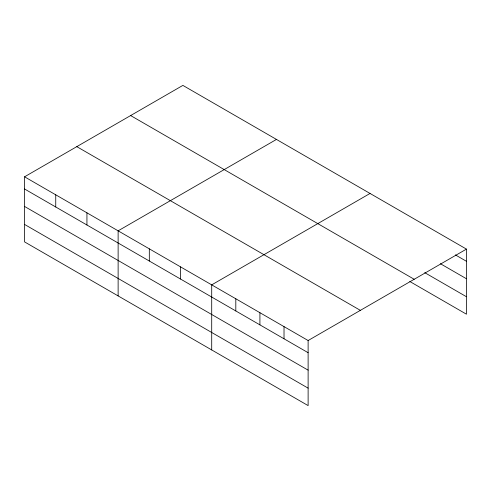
<?xml version="1.0" encoding="UTF-8"?>
<svg xmlns="http://www.w3.org/2000/svg" width="491" height="491" viewBox="0 0 491 491"><rect width="100%" height="100%" fill="white"/><g stroke="black" fill="none" stroke-linecap="round" stroke-linejoin="round"><path stroke-width="0.74" d="M308.121 370.159L308.121 340.527L24.55 176.803L24.55 241.885L308.121 405.603L308.121 370.159L24.55 206.441M409.776 281.472L466.45 314.197L466.45 249.115L182.879 85.397L24.55 176.803M276.458 139.426L118.128 230.831L118.128 295.913M370.036 193.454L211.707 284.86L211.707 349.942M308.121 340.527L466.45 249.115M455.378 254.897L466.45 261.292M440.39 263.704L466.45 278.753M424.758 272.665L466.45 296.736M130.631 115.563L414.201 279.281M76.799 146.643L360.369 310.361M24.55 188.98L308.121 352.704M24.55 224.424L308.121 388.148M284.019 326.607L284.019 338.784M259.917 312.693L259.917 324.87M235.809 298.78L235.809 310.95M180.516 266.852L180.516 279.029M149.319 248.845L149.319 261.022M86.938 212.824L86.938 225.001M55.741 194.817L55.741 206.993"/></g></svg>
